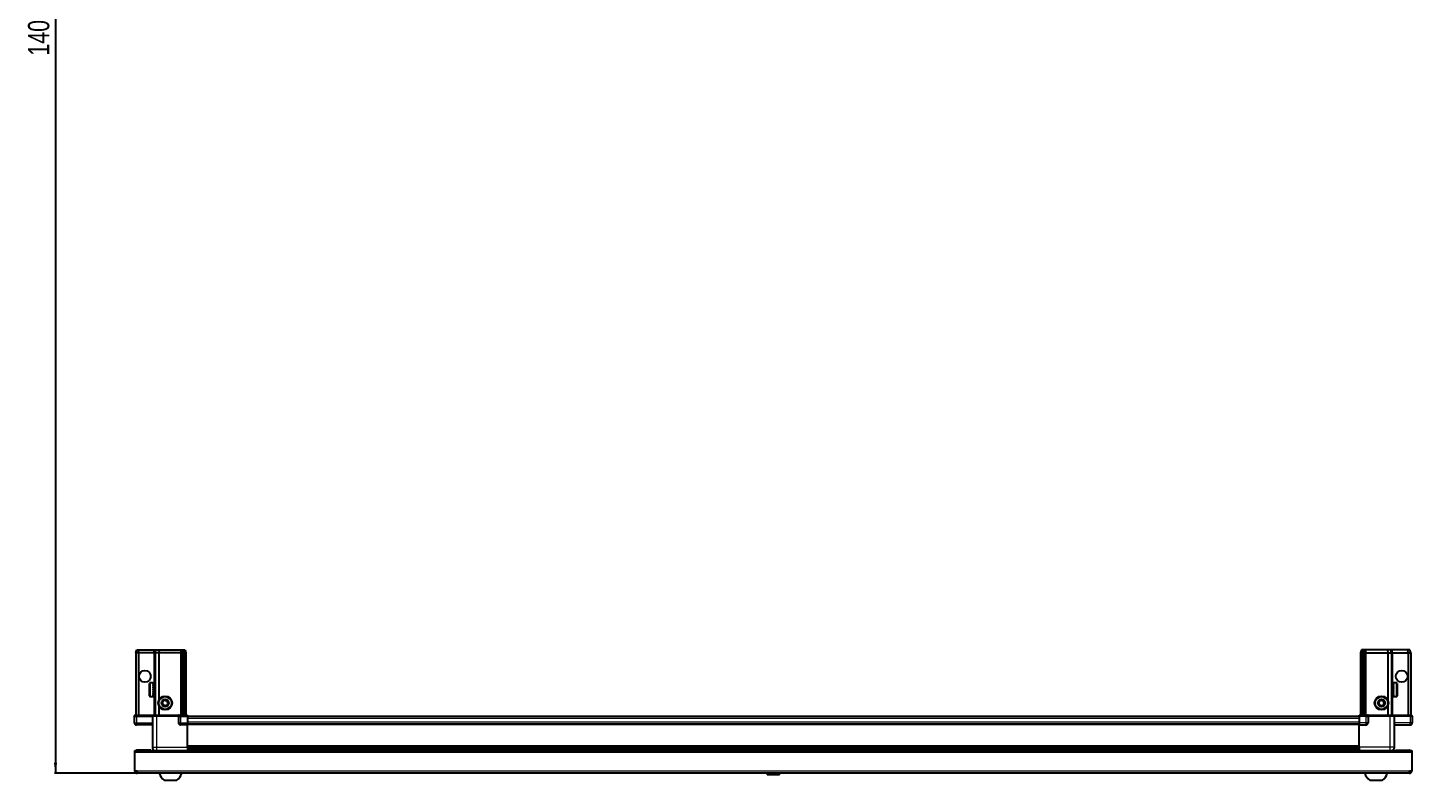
# Model space of a CAD drawing. Header units: millimetres. Extents: x 1315 to 5665, y -1045 to 1973.
# Drawn here: x 1371 to 2671, y -1045 to -338 of the extents above; entities that cross this region are included whole.
import ezdxf

# ---------------------------------------------------------------- set-up
doc = ezdxf.new("R2010")
doc.units = ezdxf.units.MM
doc.layers.add('FORMAT', color=7, linetype='Continuous')
doc.styles.add('SLDTEXTSTYLE0', font='TXT', dxfattribs={"width": 0.75})
doc.dimstyles.new('SLDDIMSTYLE0', dxfattribs={"dimtxt": 20, "dimasz": 10, "dimexe": 0, "dimexo": 0.0625, "dimgap": 5, "dimtad": 2, "dimdec": 1, "dimrnd": 1e-09, "dimzin": 12, "dimdsep": 46, "dimtxsty": 'SLDTEXTSTYLE0', "dimsah": 1, "dimcen": 0.09, "dimadec": 0, "dimazin": 3, "dimtfac": 1, "dimtofl": 0, "dimtmove": 0, "dimatfit": 3, "dimfxl": 0, "dimfrac": 2, "dimtolj": 1, "dimtzin": 12, "dimarcsym": 0})

# ---------------------------------------------------------------- blocks, each defined once
blk = doc.blocks.new('_D_11')
at = {"layer": 'FORMAT'}
for p, q in [((2065, 368.6), (1395.8, 368.6)), ((1396.8, 368.6), (1396.8, -1038.4)), ((1473.4, -1038.4), (1395.8, -1038.4))]:
    blk.add_line(p, q, dxfattribs=at)
for points in [[(1396.8, 368.6), (1395.3, 358.6), (1398.4, 358.6)], [(1396.8, -1038.4), (1398.4, -1028.4), (1395.3, -1028.4)]]:
    blk.add_solid(points, dxfattribs=at)
at = {"layer": 'FORMAT', "insert": (1371, -364.4), "char_height": 20, "attachment_point": 1, "rotation": 90, "style": 'SLDTEXTSTYLE0'}
blk.add_mtext('1407', dxfattribs=at)

msp = doc.modelspace()

# ---------------------------------------------------------------- linework, layer by layer
at = {"color": 7, "linetype": 'Continuous', "lineweight": 25}
for p, q in [((1472.32, -925.36), (1473.12, -922.36)), ((1473.12, -922.36), (1474.97, -922.36)), ((1474.82, -925.36), (1474.97, -922.36)), ((1474.97, -922.36), (1489.32, -922.36)), ((1489.32, -922.36), (1491.12, -922.36)), ((1490.32, -925.36), (1491.12, -922.36)), ((1491.12, -922.36), (1494.15, -922.36)), ((1494.15, -922.36), (1493.82, -925.36)), ((1494.15, -922.36), (1514.32, -922.36)), ((1514.32, -922.36), (1516.12, -922.36)), ((1516.12, -922.36), (1515.32, -925.36)), ((1516.12, -922.36), (1516.86, -922.36)), ((1516.86, -922.36), (1516.32, -925.36)), ((1516.86, -922.36), (1517.36, -922.36)), ((1517.36, -922.36), (1517.82, -925.36)), ((1517.36, -922.36), (1518.52, -922.36)), ((1518.52, -922.36), (1519.32, -925.36)), ((2623.12, -922.36), (2622.32, -925.36)), ((2624.28, -922.36), (2623.12, -922.36)), ((2624.28, -922.36), (2623.82, -925.36)), ((2624.78, -922.36), (2624.28, -922.36)), ((2624.78, -922.36), (2625.32, -925.36)), ((2625.52, -922.36), (2624.78, -922.36)), ((2625.52, -922.36), (2626.32, -925.36)), ((2627.32, -922.36), (2625.52, -922.36)), ((2647.49, -922.36), (2627.32, -922.36)), ((2647.49, -922.36), (2647.82, -925.36)), ((2650.52, -922.36), (2647.49, -922.36)), ((2651.32, -925.36), (2650.52, -922.36)), ((2652.32, -922.36), (2650.52, -922.36)), ((2666.67, -922.36), (2652.32, -922.36)), ((2666.82, -925.36), (2666.67, -922.36)), ((2668.52, -922.36), (2666.67, -922.36)), ((2669.32, -925.36), (2668.52, -922.36)), ((1472.32, -925.36), (1472.32, -983.66)), ((1474.82, -925.36), (1472.32, -925.36)), ((1489.32, -925.36), (1474.82, -925.36)), ((1474.82, -925.36), (1474.82, -983.66)), ((1490.32, -925.36), (1489.32, -925.36)), ((1493.82, -925.36), (1490.32, -925.36)), ((1490.32, -925.36), (1490.32, -983.66)), ((1493.82, -925.36), (1493.82, -969.86)), ((1514.32, -925.36), (1493.82, -925.36)), ((1515.32, -925.36), (1514.32, -925.36)), ((1515.32, -925.36), (1515.32, -983.66)), ((1516.32, -925.36), (1515.32, -925.36)), ((1516.32, -925.36), (1516.32, -983.66)), ((1517.82, -925.36), (1516.32, -925.36)), ((1517.82, -925.36), (1517.82, -983.66)), ((1519.32, -925.36), (1517.82, -925.36)), ((1519.32, -925.36), (1519.32, -983.66)), ((2622.32, -925.36), (2623.82, -925.36)), ((2622.32, -925.36), (2622.32, -983.66)), ((2623.82, -925.36), (2625.32, -925.36)), ((2623.82, -925.36), (2623.82, -983.66)), ((2625.32, -925.36), (2626.32, -925.36)), ((2625.32, -925.36), (2625.32, -983.66)), ((2626.32, -925.36), (2626.32, -983.66)), ((2626.32, -925.36), (2627.32, -925.36)), ((2627.32, -925.36), (2647.82, -925.36)), ((2647.82, -925.36), (2647.82, -969.86)), ((2647.82, -925.36), (2651.32, -925.36)), ((2651.32, -925.36), (2651.32, -983.66)), ((2651.32, -925.36), (2652.32, -925.36)), ((2652.32, -925.36), (2666.82, -925.36)), ((2666.82, -925.36), (2666.82, -983.66)), ((2666.82, -925.36), (2669.32, -925.36)), ((2669.32, -925.36), (2669.32, -983.66)), ((1485.12, -965.56), (1485.12, -954.16)), ((1488.32, -953.36), (1485.92, -953.36)), ((1488.32, -953.36), (1488.32, -953.37)), ((1488.32, -953.37), (1488.82, -953.37)), ((1488.32, -953.55), (1488.82, -953.55)), ((1488.32, -953.55), (1488.32, -953.77)), ((1488.32, -953.77), (1488.82, -953.77)), ((1488.32, -954.35), (1488.82, -954.35)), ((1488.32, -954.35), (1488.32, -954.77)), ((1488.32, -954.77), (1488.82, -954.77)), ((1488.32, -955.68), (1488.82, -955.68)), ((1488.32, -955.68), (1488.32, -956.27)), ((1488.32, -956.27), (1488.82, -956.27)), ((1488.32, -957.42), (1488.82, -957.42)), ((1488.32, -957.42), (1488.32, -958.12)), ((1488.32, -958.12), (1488.82, -958.12)), ((1488.32, -959.41), (1488.82, -959.41)), ((1488.32, -959.41), (1488.32, -960.14)), ((1488.32, -959.55), (1488.82, -959.55)), ((1488.32, -960.05), (1488.82, -960.05)), ((1488.32, -960.14), (1488.82, -960.14)), ((1488.32, -961.43), (1488.82, -961.43)), ((1488.32, -961.43), (1488.32, -962.14)), ((1488.82, -953.55), (1488.82, -953.37)), ((1488.82, -953.77), (1488.82, -953.55)), ((1488.82, -954.35), (1488.82, -953.77)), ((1488.82, -954.77), (1488.82, -954.35)), ((1488.82, -955.68), (1488.82, -954.77)), ((1488.92, -955.46), (1488.82, -955.46)), ((1488.82, -956.27), (1488.82, -955.68)), ((1488.82, -957.42), (1488.82, -956.27)), ((1488.82, -958.12), (1488.82, -957.42)), ((1488.82, -959.41), (1488.82, -958.12)), ((1488.82, -959.55), (1488.82, -959.41)), ((1488.82, -960.14), (1488.82, -960.05)), ((1488.82, -961.43), (1488.82, -960.14)), ((1488.82, -962.14), (1488.82, -961.43)), ((1488.92, -964.26), (1488.92, -955.46)), ((1489.8, -956.55), (1489.32, -955.86)), ((1489.32, -963.86), (1489.32, -955.86)), ((1490.29, -955.86), (1489.8, -956.55)), ((1489.8, -963.17), (1489.8, -956.55)), ((1490.32, -955.86), (1490.29, -955.86)), ((1490.29, -963.86), (1490.29, -955.86)), ((2651.35, -955.86), (2651.32, -955.86)), ((2651.84, -956.55), (2651.35, -955.86)), ((2651.35, -955.86), (2651.35, -963.86)), ((2652.32, -955.86), (2651.84, -956.55)), ((2651.84, -956.55), (2651.84, -963.17)), ((2652.32, -955.86), (2652.32, -963.86)), ((2652.82, -955.46), (2652.72, -955.46)), ((2652.72, -955.46), (2652.72, -964.26)), ((2655.72, -953.36), (2652.82, -953.36)), ((2653.32, -953.36), (2652.82, -953.36)), ((2652.82, -953.36), (2652.82, -953.41)), ((2652.82, -953.41), (2652.82, -953.69)), ((2653.32, -953.41), (2652.82, -953.41)), ((2653.32, -953.69), (2652.82, -953.69)), ((2652.82, -953.69), (2652.82, -953.97)), ((2653.32, -953.97), (2652.82, -953.97)), ((2652.82, -953.97), (2652.82, -954.63)), ((2653.32, -954.63), (2652.82, -954.63)), ((2652.82, -954.63), (2652.82, -955.1)), ((2652.82, -955.1), (2652.82, -956.08)), ((2653.32, -955.1), (2652.82, -955.1)), ((2653.32, -956.08), (2652.82, -956.08)), ((2652.82, -956.08), (2652.82, -956.7)), ((2652.82, -956.7), (2652.82, -957.9)), ((2653.32, -956.7), (2652.82, -956.7)), ((2653.32, -957.9), (2652.82, -957.9)), ((2652.82, -957.9), (2652.82, -958.53)), ((2653.32, -958.53), (2652.82, -958.53)), ((2652.82, -958.61), (2652.82, -959.91)), ((2653.32, -958.61), (2652.82, -958.61)), ((2653.32, -959.91), (2652.82, -959.91)), ((2653.32, -960.39), (2652.82, -960.39)), ((2652.82, -960.39), (2652.82, -960.65)), ((2652.82, -960.65), (2652.82, -961.92)), ((2653.32, -960.65), (2652.82, -960.65)), ((2653.32, -961.92), (2652.82, -961.92)), ((2652.82, -961.92), (2652.82, -962.6)), ((2653.32, -953.41), (2653.32, -953.36)), ((2653.32, -953.97), (2653.32, -953.69)), ((2653.32, -955.1), (2653.32, -954.63)), ((2653.32, -956.7), (2653.32, -956.08)), ((2653.32, -958.61), (2653.32, -957.9)), ((2653.32, -960.65), (2653.32, -959.91)), ((2653.32, -962.6), (2653.32, -961.92)), ((2656.52, -954.16), (2656.52, -965.56)), ((1485.92, -966.36), (1488.32, -966.36)), ((1488.32, -962.14), (1488.82, -962.14)), ((1488.32, -963.3), (1488.82, -963.3)), ((1488.32, -963.3), (1488.32, -963.91)), ((1488.32, -963.91), (1488.82, -963.91)), ((1488.32, -964.84), (1488.82, -964.84)), ((1488.32, -964.84), (1488.32, -965.28)), ((1488.32, -965.28), (1488.82, -965.28)), ((1488.32, -965.89), (1488.82, -965.89)), ((1488.32, -965.89), (1488.32, -966.12)), ((1488.32, -966.12), (1488.82, -966.12)), ((1488.32, -966.34), (1488.82, -966.34)), ((1488.32, -966.34), (1488.32, -966.36)), ((1488.32, -966.35), (1488.82, -966.35)), ((1488.82, -963.3), (1488.82, -962.14)), ((1488.82, -963.91), (1488.82, -963.3)), ((1488.82, -964.84), (1488.82, -963.91)), ((1488.82, -964.26), (1488.92, -964.26)), ((1488.82, -965.28), (1488.82, -964.84)), ((1488.82, -965.89), (1488.82, -965.28)), ((1488.82, -966.12), (1488.82, -965.89)), ((1488.82, -966.34), (1488.82, -966.12)), ((1488.82, -966.35), (1488.82, -966.34)), ((1489.32, -963.86), (1489.8, -963.17)), ((1489.8, -963.17), (1490.29, -963.86)), ((1490.29, -963.86), (1490.32, -963.86)), ((1493.82, -974.86), (1493.82, -983.66)), ((2647.82, -974.86), (2647.82, -983.66)), ((2651.32, -963.86), (2651.35, -963.86)), ((2651.35, -963.86), (2651.84, -963.17)), ((2651.84, -963.17), (2652.32, -963.86)), ((2652.72, -964.26), (2652.82, -964.26)), ((2652.82, -962.6), (2652.82, -963.72)), ((2653.32, -962.6), (2652.82, -962.6)), ((2653.32, -963.72), (2652.82, -963.72)), ((2652.82, -963.72), (2652.82, -964.29)), ((2652.82, -964.29), (2652.82, -965.15)), ((2653.32, -964.29), (2652.82, -964.29)), ((2653.32, -965.15), (2652.82, -965.15)), ((2652.82, -965.15), (2652.82, -965.54)), ((2652.82, -965.54), (2652.82, -966.06)), ((2653.32, -965.54), (2652.82, -965.54)), ((2653.32, -966.06), (2652.82, -966.06)), ((2652.82, -966.06), (2652.82, -966.24)), ((2652.82, -966.24), (2652.82, -966.36)), ((2653.32, -966.24), (2652.82, -966.24)), ((2652.82, -966.36), (2655.72, -966.36)), ((2653.32, -964.29), (2653.32, -963.72)), ((2653.32, -965.54), (2653.32, -965.15)), ((2653.32, -966.24), (2653.32, -966.06)), ((1471.32, -983.66), (1470.82, -984.53)), ((1470.82, -984.86), (1470.82, -984.53)), ((1470.82, -984.86), (1472.82, -984.86)), ((1470.82, -984.86), (1470.82, -990.86)), ((1472.82, -983.66), (1471.32, -983.66)), ((1472.82, -983.66), (1487.62, -983.66)), ((1487.62, -984.86), (1472.82, -984.86)), ((1472.82, -984.86), (1487.62, -984.86)), ((1487.62, -983.66), (1487.82, -983.66)), ((1487.82, -984.86), (1487.62, -984.86)), ((1487.82, -984.86), (1487.82, -983.66)), ((1487.82, -983.66), (1491.82, -983.66)), ((1491.82, -984.86), (1487.82, -984.86)), ((1487.82, -984.86), (1487.82, -1013.86)), ((1491.82, -983.66), (1512.12, -983.66)), ((1512.12, -984.86), (1491.82, -984.86)), ((1512.12, -983.66), (1512.32, -983.66)), ((1512.32, -984.86), (1512.12, -984.86)), ((1512.32, -984.86), (1512.32, -983.66)), ((1513, -983.66), (1512.32, -983.66)), ((1512.32, -984.86), (1514.32, -984.86)), ((1512.32, -984.86), (1512.32, -990.86)), ((1513, -983.66), (1520.82, -983.66)), ((1520.82, -984.53), (1514.32, -984.53)), ((1520.82, -984.86), (1514.32, -984.86)), ((1514.32, -984.86), (1520.82, -984.86)), ((1520.82, -983.66), (1520.82, -984.53)), ((1520.82, -984.53), (1520.82, -984.53)), ((1520.82, -984.86), (1520.82, -984.53)), ((1520.82, -984.86), (1520.82, -984.86)), ((1520.82, -984.86), (1520.82, -990.86)), ((2620.82, -985.01), (1520.82, -985.01)), ((2620.82, -984.53), (2620.82, -983.66)), ((2620.82, -983.66), (2628.64, -983.66)), ((2620.82, -984.86), (2620.82, -984.53)), ((2627.32, -984.53), (2620.82, -984.53)), ((2627.32, -984.86), (2620.82, -984.86)), ((2620.82, -984.86), (2620.82, -990.86)), ((2627.32, -984.86), (2629.32, -984.86)), ((2629.32, -984.86), (2627.32, -984.86)), ((2629.32, -983.66), (2628.64, -983.66)), ((2629.32, -984.86), (2629.32, -983.66)), ((2629.32, -983.66), (2629.52, -983.66)), ((2629.52, -984.86), (2629.32, -984.86)), ((2629.32, -984.86), (2629.32, -990.86)), ((2629.52, -983.66), (2649.82, -983.66)), ((2649.82, -984.86), (2629.52, -984.86)), ((2649.82, -983.66), (2653.82, -983.66)), ((2653.82, -984.86), (2649.82, -984.86)), ((2653.82, -984.86), (2653.82, -983.66)), ((2653.82, -983.66), (2654.02, -983.66)), ((2654.02, -984.86), (2653.82, -984.86)), ((2653.82, -984.86), (2653.82, -1013.86)), ((2654.02, -983.66), (2668.82, -983.66)), ((2668.82, -984.86), (2654.02, -984.86)), ((2670.32, -983.66), (2668.82, -983.66)), ((2668.82, -984.86), (2670.82, -984.86)), ((2670.82, -984.53), (2670.32, -983.66)), ((2670.82, -984.53), (2670.32, -983.66)), ((2670.82, -984.86), (2670.82, -984.53)), ((2670.82, -984.86), (2670.82, -984.53)), ((2670.82, -984.86), (2670.82, -984.86)), ((2670.82, -984.86), (2670.82, -990.86)), ((1487.82, -992.86), (1472.82, -992.86)), ((1520.82, -992.86), (1514.32, -992.86)), ((1520.82, -990.86), (1520.82, -992.86)), ((2620.82, -992.21), (1520.82, -992.21)), ((1520.82, -1013.86), (1520.82, -992.86)), ((2620.82, -990.86), (2620.82, -992.86)), ((2620.82, -992.86), (2627.32, -992.86)), ((2620.82, -1013.86), (2620.82, -992.86)), ((2653.82, -992.86), (2668.82, -992.86)), ((1471.32, -1016.86), (2670.32, -1016.86)), ((1471.32, -1018.96), (1471.32, -1016.86)), ((1471.32, -1036.26), (1471.32, -1018.96)), ((1486.32, -1016.76), (1473.42, -1016.76)), ((1486.32, -1016.76), (1486.32, -1016.86)), ((1520.82, -1014.88), (2620.82, -1014.88)), ((1520.82, -1014.92), (2620.82, -1014.92)), ((1544.7, -1016.71), (1520.82, -1016.71)), ((1539.32, -1016.86), (1539.32, -1016.71)), ((1539.36, -1016.86), (1539.36, -1016.71)), ((1539.63, -1016.86), (1539.63, -1016.71)), ((1539.89, -1016.86), (1539.89, -1016.71)), ((1540.54, -1016.86), (1540.54, -1016.71)), ((1541.01, -1016.86), (1541.01, -1016.71)), ((1541.97, -1016.86), (1541.97, -1016.71)), ((1542.59, -1016.86), (1542.59, -1016.71)), ((1543.78, -1016.86), (1543.78, -1016.71)), ((1544.44, -1016.86), (1544.44, -1016.71)), ((1544.49, -1016.86), (1544.49, -1016.71)), ((1545.79, -1016.71), (1544.7, -1016.71)), ((1546.52, -1016.71), (1545.79, -1016.71)), ((1545.79, -1016.86), (1545.79, -1016.71)), ((1545.79, -1016.71), (1545.79, -1016.71)), ((1545.8, -1016.86), (1545.8, -1016.71)), ((1546.3, -1016.86), (1546.3, -1016.71)), ((1546.52, -1016.86), (1546.52, -1016.71)), ((1546.94, -1016.71), (1546.52, -1016.71)), ((1546.52, -1016.71), (1546.52, -1016.71)), ((2594.7, -1016.71), (1546.94, -1016.71)), ((1547.8, -1016.86), (1547.8, -1016.71)), ((1548.49, -1016.86), (1548.49, -1016.71)), ((1549.61, -1016.86), (1549.61, -1016.71)), ((1550.19, -1016.86), (1550.19, -1016.71)), ((1551.06, -1016.86), (1551.06, -1016.71)), ((1551.46, -1016.86), (1551.46, -1016.71)), ((1551.99, -1016.86), (1551.99, -1016.71)), ((1552.18, -1016.86), (1552.18, -1016.71)), ((1552.32, -1016.86), (1552.32, -1016.71)), ((2589.32, -1016.86), (2589.32, -1016.71)), ((2589.49, -1016.86), (2589.49, -1016.71)), ((2589.7, -1016.86), (2589.7, -1016.71)), ((2590.26, -1016.86), (2590.26, -1016.71)), ((2590.68, -1016.86), (2590.68, -1016.71)), ((2591.58, -1016.86), (2591.58, -1016.71)), ((2592.16, -1016.86), (2592.16, -1016.71)), ((2593.31, -1016.86), (2593.31, -1016.71)), ((2594, -1016.86), (2594, -1016.71)), ((2595.28, -1016.71), (2594.7, -1016.71)), ((2595.28, -1016.86), (2595.28, -1016.71)), ((2595.29, -1016.71), (2595.28, -1016.71)), ((2596.02, -1016.71), (2595.29, -1016.71)), ((2595.46, -1016.86), (2595.46, -1016.71)), ((2595.96, -1016.86), (2595.96, -1016.71)), ((2596.02, -1016.86), (2596.02, -1016.71)), ((2596.94, -1016.71), (2596.02, -1016.71)), ((2596.02, -1016.71), (2596.02, -1016.71)), ((2620.82, -1016.71), (2596.94, -1016.71)), ((2597.31, -1016.86), (2597.31, -1016.71)), ((2598.02, -1016.86), (2598.02, -1016.71)), ((2599.19, -1016.86), (2599.19, -1016.71)), ((2599.8, -1016.86), (2599.8, -1016.71)), ((2600.75, -1016.86), (2600.75, -1016.71)), ((2601.19, -1016.86), (2601.19, -1016.71)), ((2601.82, -1016.86), (2601.82, -1016.71)), ((2602.06, -1016.86), (2602.06, -1016.71)), ((2602.3, -1016.86), (2602.3, -1016.71)), ((2602.32, -1016.86), (2602.32, -1016.71)), ((2655.32, -1016.76), (2655.32, -1016.86)), ((2655.32, -1016.76), (2668.22, -1016.76)), ((2670.32, -1016.86), (2670.32, -1018.96)), ((2670.32, -1018.96), (2670.32, -1036.26)), ((1473.42, -1036.26), (1471.32, -1036.26)), ((1473.42, -1036.26), (1473.42, -1038.36)), ((2668.22, -1038.36), (1473.42, -1038.36)), ((2066.02, -1038.36), (2065.03, -1039.34)), ((2065.03, -1039.34), (2065.03, -1039.86)), ((2076.6, -1039.34), (2065.03, -1039.34)), ((2076.6, -1039.86), (2065.03, -1039.86)), ((2076.6, -1039.34), (2075.62, -1038.36)), ((2076.6, -1039.86), (2076.6, -1039.34)), ((2670.32, -1036.26), (2668.22, -1036.26)), ((2668.22, -1038.36), (2668.22, -1036.26)), ((1498.82, -1044.96), (1510.82, -1044.96)), ((2630.82, -1044.96), (2642.82, -1044.96))]:
    msp.add_line(p, q, dxfattribs=at)
at = {"color": 8, "linetype": 'Continuous', "lineweight": 18}
for p, q in [((1489.32, -925.36), (1489.32, -922.36)), ((1514.32, -922.36), (1514.32, -925.36)), ((2627.32, -922.36), (2627.32, -925.36)), ((2652.32, -925.36), (2652.32, -922.36)), ((1489.32, -925.36), (1489.32, -955.86)), ((1514.32, -925.36), (1514.32, -983.66)), ((2627.32, -925.36), (2627.32, -983.66)), ((2652.32, -925.36), (2652.32, -955.86)), ((1485.92, -966.36), (1485.92, -953.36)), ((2655.72, -953.36), (2655.72, -966.36)), ((1489.32, -963.86), (1489.32, -983.66)), ((2652.32, -963.86), (2652.32, -983.66)), ((1472.82, -984.86), (1472.82, -983.66)), ((1472.82, -984.86), (1472.82, -990.86)), ((1487.62, -984.86), (1487.62, -983.66)), ((1491.82, -984.86), (1491.82, -983.66)), ((1491.82, -984.86), (1491.82, -1013.86)), ((1512.12, -984.86), (1512.12, -983.66)), ((1514.32, -984.86), (1514.32, -984.53)), ((1514.32, -984.86), (1514.32, -990.86)), ((1520.82, -984.86), (1520.82, -984.53)), ((2620.82, -987.01), (1520.82, -987.01)), ((2627.32, -984.86), (2627.32, -984.53)), ((2627.32, -984.86), (2627.32, -990.86)), ((2629.52, -983.66), (2629.52, -984.86)), ((2649.82, -984.86), (2649.82, -983.66)), ((2649.82, -984.86), (2649.82, -1013.86)), ((2654.02, -983.66), (2654.02, -984.86)), ((2668.82, -984.86), (2668.82, -983.66)), ((2668.82, -984.86), (2668.82, -990.86)), ((1470.82, -990.86), (1472.82, -990.86)), ((1472.82, -990.86), (1487.82, -990.86)), ((1472.82, -992.86), (1472.82, -990.86)), ((1512.32, -990.86), (1514.32, -990.86)), ((1514.32, -990.86), (1520.82, -990.86)), ((1514.32, -990.86), (1514.32, -992.86)), ((2620.82, -990.21), (1520.82, -990.21)), ((2620.82, -992.86), (1520.82, -992.86)), ((2627.32, -990.86), (2620.82, -990.86)), ((2627.32, -990.86), (2627.32, -992.86)), ((2629.32, -990.86), (2627.32, -990.86)), ((2668.82, -990.86), (2653.82, -990.86)), ((2670.82, -990.86), (2668.82, -990.86)), ((2668.82, -992.86), (2668.82, -990.86)), ((1491.82, -1013.86), (1520.82, -1013.86)), ((1520.82, -1012.26), (2620.82, -1012.26)), ((2620.82, -1013.68), (1520.82, -1013.68)), ((2649.82, -1013.86), (2620.82, -1013.86)), ((2670.32, -1018.96), (1471.32, -1018.96)), ((1473.42, -1016.86), (1473.42, -1016.76)), ((1520.82, -1016.12), (2620.82, -1016.12)), ((2668.22, -1016.86), (2668.22, -1016.76)), ((2668.22, -1036.26), (1473.42, -1036.26))]:
    msp.add_line(p, q, dxfattribs=at)
at = {"color": 7, "linetype": 'Continuous', "lineweight": 25, "flags": 128}
for points in [[(1473.42, -1016.76), (1473.01, -1016.8), (1472.78, -1016.86)], [(2668.86, -1016.86), (2668.63, -1016.8), (2668.22, -1016.76)]]:
    msp.add_lwpolyline(points, dxfattribs=at)
at = {"color": 7, "linetype": 'Continuous', "lineweight": 25}
for centre, radius in [((1480.82, -947.36), 5.5), ((2660.82, -947.36), 5.5), ((1499.82, -972.36), 6.5), ((1499.82, -972.36), 3.46), ((2641.82, -972.36), 6.5), ((2641.82, -972.36), 3.46)]:
    msp.add_circle(centre, radius, dxfattribs=at)
at = {"color": 8, "linetype": 'Continuous', "lineweight": 18}
for centre in [(1499.82, -972.36), (2641.82, -972.36)]:
    msp.add_circle(centre, 5.7, dxfattribs=at)
at = {"color": 7, "linetype": 'Continuous', "lineweight": 25}
for centre, radius, start, end in [((1485.92, -954.16), 0.8, 90, 180), ((1489.32, -955.46), 0.4, 180, 270), ((2652.32, -955.46), 0.4, 270, 360), ((2655.72, -954.16), 0.8, 0, 90), ((1485.92, -965.56), 0.8, 180, 270), ((1489.32, -964.26), 0.4, 90, 180), ((1499.82, -972.36), 2.5, 147.37605, 207.37605), ((1499.82, -972.36), 2.5, 207.37605, 267.37605), ((1499.82, -972.36), 2.5, 87.37605, 147.37605), ((1499.82, -972.36), 2.5, 267.37605, 327.37605), ((1499.82, -972.36), 2.5, 27.37605, 87.37605), ((1499.82, -972.36), 2.5, 327.37605, 27.37605), ((2641.82, -972.36), 2.5, 134.67671, 194.67671), ((2641.82, -972.36), 2.5, 194.67671, 254.67671), ((2641.82, -972.36), 2.5, 74.67671, 134.67671), ((2641.82, -972.36), 2.5, 254.67671, 314.67671), ((2641.82, -972.36), 2.5, 14.67671, 74.67671), ((2641.82, -972.36), 2.5, 314.67671, 14.67671), ((2652.32, -964.26), 0.4, 0, 90), ((2655.72, -965.56), 0.8, 270, 360), ((1472.82, -990.86), 2, 180, 270), ((1514.32, -990.86), 2, 180, 270), ((2627.32, -990.86), 2, 270, 360), ((2668.82, -990.86), 2, 270, 0), ((1473.42, -1036.26), 2.1, 180, 270), ((1473.42, -1036.26), 0.6, 180, 270), ((1505.84, -1035.34), 11.91, 194.70035, 233.8734), ((1503.8, -1035.34), 11.91, 306.1266, 345.29965), ((2637.84, -1035.34), 11.91, 194.70035, 233.8734), ((2635.8, -1035.34), 11.91, 306.1266, 345.29965), ((2668.22, -1036.26), 0.6, 270, 0), ((2668.22, -1036.26), 2.1, 270, 0)]:
    msp.add_arc(centre, radius, start, end, dxfattribs=at)
for centre, start_param, end_param in [((1514.32, -981.06), 2.4188584, 3.1415927), ((2627.32, -981.06), 3.1415927, 3.8643269)]:
    msp.add_ellipse(centre, major_axis=(0, 3.46), ratio=0.5773503, start_param=start_param, end_param=end_param, dxfattribs=at)
for points, knots in [([(1496.94, -972.23), (1497.21, -971.79), (1497.73, -970.98), (1498.25, -970.17), (1498.49, -969.8)], [0, 0, 0, 0, 0.5346859, 1, 1, 1, 1]), ([(1498.26, -974.79), (1498.21, -974.68), (1497.93, -974.15), (1497.47, -973.26), (1497.09, -972.53), (1496.94, -972.23)], [0, 0, 0, 0, 0.1331247, 0.6370994, 1, 1, 1, 1]), ([(1501.15, -974.92), (1500.63, -974.9), (1499.67, -974.86), (1498.71, -974.81), (1498.26, -974.79)], [0, 0, 0, 0, 0.5346859, 1, 1, 1, 1]), ([(1498.49, -969.8), (1499.01, -969.82), (1499.97, -969.86), (1500.93, -969.91), (1501.38, -969.93)], [0, 0, 0, 0, 0.53468586, 1, 1, 1, 1]), ([(1502.7, -972.49), (1502.43, -972.93), (1501.91, -973.74), (1501.39, -974.55), (1501.15, -974.92)], [0, 0, 0, 0, 0.5346859, 1, 1, 1, 1]), ([(1501.38, -969.93), (1501.53, -970.23), (1501.91, -970.97), (1502.37, -971.85), (1502.65, -972.38), (1502.7, -972.49)], [0, 0, 0, 0, 0.3629006, 0.8668753, 1, 1, 1, 1]), ([(2639.04, -971.6), (2639.4, -971.23), (2640.09, -970.56), (2640.77, -969.88), (2641.09, -969.57)], [0, 0, 0, 0, 0.53468586, 1, 1, 1, 1]), ([(2639.77, -974.39), (2639.68, -974.06), (2639.47, -973.26), (2639.22, -972.3), (2639.07, -971.72), (2639.04, -971.6)], [0, 0, 0, 0, 0.3629006, 0.8668753, 1, 1, 1, 1]), ([(2642.55, -975.15), (2642.05, -975.02), (2641.12, -974.76), (2640.2, -974.51), (2639.77, -974.39)], [0, 0, 0, 0, 0.53468586, 1, 1, 1, 1]), ([(2641.09, -969.57), (2641.59, -969.7), (2642.52, -969.96), (2643.44, -970.21), (2643.87, -970.33)], [0, 0, 0, 0, 0.53468586, 1, 1, 1, 1]), ([(2644.6, -973.12), (2644.24, -973.48), (2643.55, -974.16), (2642.87, -974.84), (2642.55, -975.15)], [0, 0, 0, 0, 0.5346859, 1, 1, 1, 1]), ([(2643.87, -970.33), (2643.9, -970.45), (2644.06, -971.03), (2644.31, -971.99), (2644.52, -972.79), (2644.6, -973.12)], [0, 0, 0, 0, 0.1331247, 0.6370994, 1, 1, 1, 1]), ([(1487.82, -1013.86), (1487.87, -1014.3), (1487.94, -1014.98), (1488.37, -1015.79), (1488.83, -1016.35), (1489.23, -1016.71), (1489.5, -1016.84), (1489.54, -1016.86)], [0, 0, 0, 0, 0.3630185, 0.5584377, 0.7580039, 0.9575702, 1, 1, 1, 1]), ([(1520.82, -1013.86), (1520.82, -1014.26), (1520.82, -1015.05), (1520.82, -1016.06), (1520.82, -1016.69), (1520.82, -1016.85), (1520.82, -1016.86)], [0, 0, 0, 0, 0.3255201, 0.6510403, 0.9765604, 1, 1, 1, 1]), ([(2620.82, -1013.86), (2620.82, -1014.26), (2620.82, -1015.05), (2620.82, -1016.06), (2620.82, -1016.69), (2620.82, -1016.85), (2620.82, -1016.86)], [0, 0, 0, 0, 0.3255201, 0.6510403, 0.9765604, 1, 1, 1, 1]), ([(2653.82, -1013.86), (2653.77, -1014.3), (2653.7, -1014.98), (2653.27, -1015.79), (2652.81, -1016.35), (2652.41, -1016.71), (2652.14, -1016.84), (2652.1, -1016.86)], [0, 0, 0, 0, 0.3630185, 0.5584377, 0.7580039, 0.9575702, 1, 1, 1, 1])]:
    msp.add_open_spline(points, degree=3, knots=knots, dxfattribs=at)
at = {"color": 8, "linetype": 'Continuous', "lineweight": 18}
for points in [[(1487.82, -1013.86), (1487.88, -1013.86), (1488, -1013.86), (1488.93, -1013.86), (1490.25, -1013.86), (1491.3, -1013.86), (1491.82, -1013.86)], [(2653.82, -1013.86), (2653.76, -1013.86), (2653.64, -1013.86), (2652.71, -1013.86), (2651.39, -1013.86), (2650.34, -1013.86), (2649.82, -1013.86)]]:
    msp.add_open_spline(points, degree=3, dxfattribs=at)
for points, knots in [([(1491.82, -1013.86), (1491.82, -1014.3), (1491.82, -1014.98), (1491.82, -1015.79), (1491.82, -1016.35), (1491.82, -1016.71), (1491.82, -1016.84), (1491.82, -1016.86)], [0, 0, 0, 0, 0.3630185, 0.5584377, 0.7580039, 0.9575702, 1, 1, 1, 1]), ([(2649.82, -1013.86), (2649.82, -1014.3), (2649.82, -1014.98), (2649.82, -1015.79), (2649.82, -1016.35), (2649.82, -1016.71), (2649.82, -1016.84), (2649.82, -1016.86)], [0, 0, 0, 0, 0.36301846, 0.55843766, 0.75800394, 0.95757021, 1, 1, 1, 1])]:
    msp.add_open_spline(points, degree=3, knots=knots, dxfattribs=at)

# ---------------------------------------------------------------- dimensions: what is measured, and where the dimension line sits
at = {"layer": 'FORMAT'}
dim = msp.add_linear_dim(base=(1396.82, -1038.36), p1=(2065.03, 368.64), p2=(1473.42, -1038.36), angle=90, dimstyle='SLDDIMSTYLE0', dxfattribs=at)
dim.commit()
dim.dimension.update_dxf_attribs({"geometry": '_D_11', "text_midpoint": (1396.82, -334.86), "dimtype": 160})

doc.saveas('drawing.dxf')
